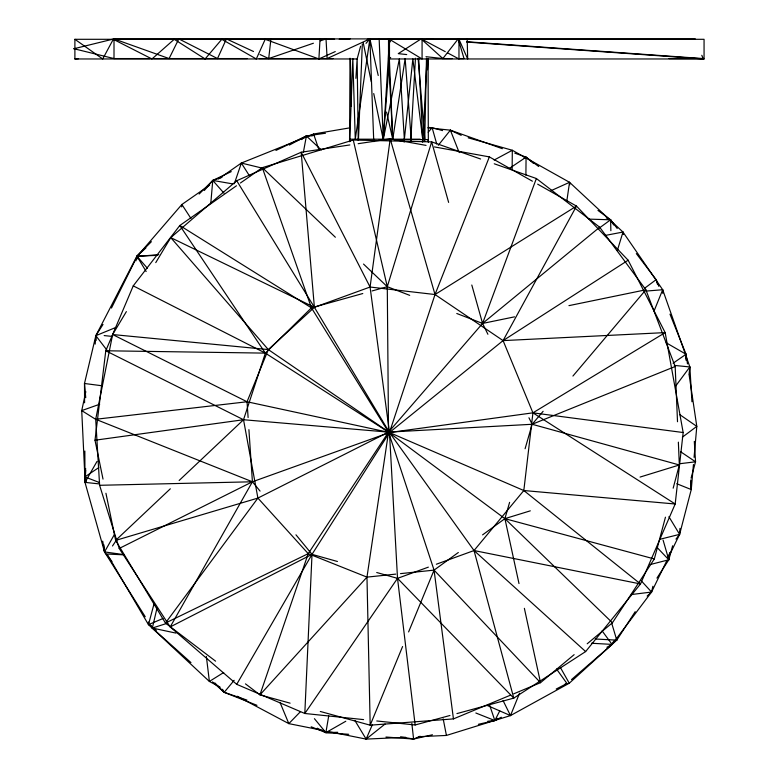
<?xml version="1.0" encoding="UTF-8"?>
<svg xmlns="http://www.w3.org/2000/svg" width="778" height="778" viewBox="0 0 778 778"><rect width="100%" height="100%" fill="white"/><g stroke="black" fill="none" stroke-linecap="round" stroke-linejoin="round"><path stroke-width="1.17" d="M349.546 141.615L350.032 58.233M525.899 175.157L526.074 157.156L514.773 153.13M512.128 169.653L512.323 150.261L468.161 137.813M616.808 637.707L616.769 640.138L569.272 683.22L510.485 715.585L446.426 735.443L418.865 736.698M622.945 234.47L622.984 232.048L569.545 182.315L512.323 150.261L494.156 160.044M426.49 58.233L424.691 141.596M393.785 139.593L428.396 139.593L428.338 142.004L428.056 58.632M358.434 140.166L362.315 44.103M428.289 142.014L428.396 139.593M427.492 69.787L428.036 58.963M422.824 142.004L426.957 58.632M415.462 58.233L410.716 141.557M679.943 528.408L679.612 534.369L667.971 558.312M360.613 46.233L357.141 58.963L74.892 58.963L74.892 39.299L102.715 58.963L113.287 39.299L151.963 58.963L174.223 39.299L205.11 58.963L221.798 39.299L256.302 58.963L265.21 39.299L318.902 58.963L320.021 39.299M378.487 140.39L383.243 139.593L389.399 40.505M85.765 470.389L84.997 482.379L104.524 551.923L145.223 616.73M355.896 78.345L357.141 58.963L358.24 140.137M390.274 139.593L383.243 139.593L389.477 58.963L389.477 39.299L422.075 58.963L422.075 39.299L445.269 51.659M95.169 344.1L95.84 335.678L136.918 256.137L151.409 241.676M148.656 622.225L148.462 624.646L209.389 681.45L220.125 687.149M181.682 206.909L181.877 204.488L209.632 185.145M210.799 203.204L212.764 180.428L231.27 171.637M675.975 539.115L679.612 534.369L691.253 489.556L693.451 464.524M694.083 457.367L696.796 426.373L689.104 374.685M86.202 481.504L84.88 476.895L85.668 468.473M136.84 258.821L137.084 256.409L181.877 204.488L190.95 218.462M669.595 552.545L668.808 559.781L656.953 578.093M689.075 374.189L689.862 366.953L662.691 289.737L622.984 232.048L605.313 235.423M537.656 184.162L576.498 206.092L628.138 260.222L665.161 332.605L683.162 432.529L675.187 503.998L640.508 583.957L585.64 651.565L513.781 698.109L456.929 713.591M260.027 54.528L268.702 58.564L270.929 38.9M436.351 564.235L474.035 550.542L523.818 490.529L532.93 412.836L503.084 340.608L435.019 294.531L370.075 287.033L314.39 307.32L268.313 349.575L247.044 401.759L248.104 417.523M103.017 479.112L95.004 440.222L105.779 350.771L133.242 285.866L179.815 225.503L236.473 185.777M685.583 357.851L686.06 354.243L669.994 314.166M449.966 715.488L415.151 724.97L397.519 578.355L389.477 432.529L370.075 287.033L390.206 138.892L426.043 145.398M566.783 201.288L569.545 182.315L550.999 190.688M320.283 40.864L326.021 38.9L327.13 58.564L369.881 38.9L355.264 139.194L352.823 58.564L349.721 141.596L349.546 139.194L420.217 139.194M510.378 695.211L453.448 718.901L370.182 725.193L366.973 577.12L388.523 432.13L387.288 286.703L353.28 140.021L262.322 167.659L240.451 182.995M348.709 734.306L325.885 732.623L328.705 715.945M303.362 152.43L306.396 135.956L325.467 133.242M422.279 141.946L422.736 139.593L418.72 58.632M373.732 93.574L383.243 139.593L399.357 58.963L404.541 141.995M135.956 260.844L136.918 256.137L145.904 247.978M85.823 391.684L81.729 410.609L84.88 476.895L99.555 482.593M373.139 141.567L373.673 139.194L369.881 38.9L366.01 43.364M652.898 586.252L651.565 592.048L612.072 644.408L571.48 679.593M190.95 662.593L152.332 628.05L157.03 608.007M103.007 324.436L95.84 335.678L84.491 383.496L84.588 402.79M587.205 643.785L612.422 622.779L654.327 558.964L665.443 517.195M673.165 488.185L679.34 464.981L678.367 442.157M154.112 603.611L148.462 624.646L162.991 618.5M672.63 545.786L668.808 559.781L649.97 564.614M691.088 478.13L695.542 461.801L694.316 441.389M518.994 583.558L504.903 518.654L509.609 502.345M525.092 448.741L532.152 424.273L543.132 411.29M617.333 250.535L622.984 232.048L623.314 234.45M86.134 479.044L84.997 482.379L99.496 483.935M234.334 183.734L241.355 163.049L313.612 134.001L349.118 127.971M677.512 421.734L675.178 366.487L645.847 289.786L599.673 227.225L482.574 323.434L388.523 432.13L308.224 553.654L259.94 694.861L290.106 703.166M487.903 334.277L482.574 323.434L536.373 178.512L494.254 163.779M532.405 181.196L489.362 156.893L435.019 294.531L389.477 432.529L312.017 554.354L236.726 684.329L304.811 713.484L363.579 719.601M654.065 310.996L662.691 289.737L645.896 291.089M487.203 705.452L510.485 715.585L519.558 693.237M403.412 141.82L404.327 139.593L412.855 58.963L422.736 139.593M402.586 646.537L370.182 725.193L320.283 711.462M408.606 631.93L434.066 570.128L458.33 552.506M328.083 731.485L366.146 739.1L372.39 724.6M666.911 560.481L651.565 592.048L647.16 596.016M613.657 641.179L612.072 644.408L606.898 647.277M111.468 308.039L137.084 256.409L158.751 254.669M478.363 724.308L494.847 720.554L499.748 710.898M111.964 561.492L104.524 551.923L114.58 534.204M248.911 429.651L252.422 481.786L170.207 626.932L236.726 684.329M96.987 461.471L84.997 482.379L84.841 451.026M126.376 311.608L112.625 334.54L95.704 419.284L99.613 485.297L119.219 548.461L170.207 626.932L312.017 554.354L337.438 561.492M155.756 262.624L170.752 237.611L236.726 180.729L301.183 152.245L349.847 144.941M635.218 611.654L616.769 640.138L595.267 639.01M112.489 545.981L116.544 539.942M640.061 477.07L679.34 464.981L532.152 424.273L388.523 432.13L257.907 498.085L165.442 623.061L215.584 661.164M675.557 386.199L689.862 366.953L674.312 365.407M459.078 41.088L458.193 38.9L442.857 58.564L425.994 56.706M438.315 145.272L450.365 130.169L502.345 148.695M234.159 680.332L224.19 692.323L212.511 681.878M204.332 190.493L212.764 180.428L221.973 177.374M572.929 376.046L645.847 289.786L568.942 305.637M428.182 132.241L432.13 127.66L442.594 130.607M395.73 574.125L366.973 577.12L259.94 694.861L245.469 683.872M300.551 711.569L288.823 723.628L237.3 696.271M199.129 194.043L212.764 180.428L232.865 183.919M362.781 293.53L311.433 307.845L265.366 353.124L243.524 419.731L179.144 480.483M170.324 488.798L115.65 540.399L165.442 623.061L308.224 553.654L366.973 577.12M574.135 654.668L540.515 682.676L513.723 693.82M354.953 720.603L366.146 739.1L385.081 724.007M487.748 721.245L494.847 720.554L497.667 718.347M682.345 437.197L696.796 426.373L679.914 414.742M301.543 139.583L306.396 135.956L312.348 135.858M644.573 288.278L656.165 279.652L636.326 253.589M599.031 228.236L610.613 219.795L617.226 228.479M482.584 534.875L504.903 518.654L530.314 510.835M218.55 178.93L241.355 163.049L262.526 168.194M673.087 363.219L686.06 354.243L666.143 342.767M509.269 168.495L526.074 157.156L538.707 166.511M84.88 476.895L98.796 467.588M628.138 260.222L503.084 340.608L389.477 432.529L252.422 481.786L119.219 548.461M223.714 672.493L209.389 681.45L206.364 656.457M311.19 726.808L325.885 732.623L345.802 721.245M289.367 145.068L306.396 135.956L321.265 149.921M475.844 712.998L494.847 720.554L501.314 717.238M556.202 689.036L566.967 683.502L556.533 669.031M411.377 141.596L405.153 58.564L392.744 139.194L388.523 58.564L390.692 57.465M275.908 150.436L306.396 135.956M318.902 58.963L335.26 51.581M385.956 737.038L413.595 739.061L420.12 736.231M96.102 340.463L95.84 335.678L115.873 327.441M675.178 366.487L532.152 424.273L528.952 417.767M564.711 684.387L566.967 683.502M428.357 567.143L397.519 578.355L304.811 713.484L312.017 554.354L295.971 534.817M99.701 404.229L81.729 410.609L95.957 419.507M268.702 58.564L313.408 43.228M150.387 624.967L152.332 628.05L167.299 623.256M523.944 157.808L526.074 157.156L533.445 163.37M308.224 553.654L257.907 498.085L115.65 540.399L105.934 493.252M372.117 290.933L387.288 286.703L409.705 295.348M659.627 539.349L679.612 534.369L668.915 516.718M400.563 736.834L413.595 739.061L432.432 734.772M456.783 313.495L482.574 323.434L514.521 316.85M358.152 143.697L390.206 138.892L435.019 294.531L576.498 206.092L503.084 340.608L665.161 332.605L532.93 412.836L389.477 432.529L247.044 401.759L112.625 334.54L268.313 349.575L389.477 432.529L523.818 490.529L640.508 583.957L474.035 550.542L389.477 432.529L314.39 307.32L236.726 180.729M95.004 440.222L243.524 419.731L388.523 432.13L504.903 518.654L612.422 622.779M631.298 594.557L651.565 592.048L641.111 580.631M680.137 463.678L695.542 461.801L680.614 451.736M247.044 401.759L95.704 419.284L252.422 481.786L260.066 491.093M400.514 573.629L434.066 570.128L540.515 682.676L524.372 608.338M74.892 58.963L78.529 58.7M366.146 739.1L405.688 737.301M157.302 255.379L136.918 256.137L146.157 271.522M76.361 48.644L73.939 48.732L114.006 58.564L149.93 58.564M339.247 39.289L350.158 38.9M317.278 728.198L325.885 732.623L337.74 732.283M99.613 485.297L252.422 481.786M695.318 38.9L114.006 38.9L73.939 48.732L76.361 48.82M74.892 39.299L334.589 39.299M367.274 39.299L704.061 39.299L704.061 58.963L389.477 58.963M153.529 58.564L247.268 58.564M259.181 58.564L316.403 58.564M318.786 58.564L332.974 58.564M452.271 58.564L442.857 58.564L421.112 38.9L398.287 53.643L406.719 54.577M459.321 58.564L464.028 58.564L458.193 38.9M669.07 58.564L703.108 58.564L701.805 55.287M422.503 139.194L424.788 139.194L418.107 58.233M353.28 140.021L431.654 141.878L480.6 159.004M589.034 219.124L610.613 219.795L613.657 224.968M428.503 127.495L432.13 127.66L436.721 143.979M123.77 554.831L107.082 554.033L148.462 624.646L148.384 622.225M591.445 643.241L612.072 644.408L602.104 630.87M426.889 38.9L432.947 39.328M466.868 41.749L703.108 58.564M466.722 42.061L704.061 58.963M523.818 490.529L675.187 503.998L532.93 412.836L683.162 432.529M376.776 720.973L415.151 724.97M427.812 127.796L450.365 130.169L461.218 135.353M104.164 335.571L112.615 336.466M102.249 385.8L84.491 383.496L85.736 397.684M102.715 541.138L104.524 551.923L123.712 554.607M434.406 146.916L489.362 156.893M324.514 730.766L288.823 723.628L279.963 702.32M151.282 625.891L152.332 628.05L175.964 633.107M504.903 518.654L654.327 558.964M376.727 572.52L397.519 578.355L513.781 698.109L474.035 550.542L585.64 651.565M246.947 700.083L224.19 692.323L214.796 682.88M256.954 705.306L224.19 692.323L222.518 689.279M676.763 483.731L691.253 489.556L690.883 479.89M606.208 217.898L610.613 219.795L610.866 230.706M253.521 51.504L226.408 38.9L217.509 58.564L178.833 38.9L169.098 58.564L114.006 38.9L114.006 58.564M133.242 285.866L265.366 353.124L388.523 432.13L434.066 570.128L453.448 718.901M447.369 52.778L458.971 58.963L458.971 39.299L467.675 58.963L467.208 39.299M152.332 628.05L156.339 630.316M388.523 432.13L311.433 307.845L179.815 225.503L265.366 353.124L105.779 350.771L243.524 419.731L257.907 498.085M597.981 210.43L610.613 219.795M536.373 178.512L599.673 227.225M335.367 237.241L262.322 167.659L311.433 307.845M363.521 264.063L387.288 286.703L431.654 141.878L448.624 202.397M657.147 547.518L668.808 559.781L668.701 554.938M212.764 180.428L223.976 193.168M147.421 268.274L137.084 256.409L137.161 258.831M268.313 349.575L170.752 237.611L314.39 307.32L301.183 152.245L370.075 287.033M314.429 718.687L325.885 732.623M95.84 335.678L106.868 350.071M388.523 58.564L388.523 38.9L390.478 41.847M241.355 163.049L249.66 176.139M560.413 667.563L569.272 683.22M503.065 700.56L510.485 715.585M658.84 286.333L656.165 279.652L657.449 284.291M450.365 130.169L459.205 152.595M313.612 134.001L318.951 149.804M489.508 704.761L494.847 720.554M611.605 622.847L616.769 640.138L616.526 637.727M663.089 540.097L668.808 559.781L668.312 556.182M471.799 285.03L482.574 323.434M369.881 38.9L378.225 75.476M386.559 112.051L392.744 139.194L388.523 38.9M363.238 42.839L371.291 81.778M443.178 718.843L446.426 735.443M686.245 360.233L686.06 354.243L687.489 363.861M373.673 139.194L373.965 141.596M411.834 723.355L413.595 739.061M569.545 182.315L569.797 184.726M103.882 544.775L104.524 551.923M689.862 366.953L691.943 401.769M690.845 481.174L691.253 489.556M379.168 39.299L383.243 139.593M686.06 354.243L686.284 360.282M662.691 289.737L662.768 293.374M350.411 58.963L351.131 106.207"/></g></svg>
